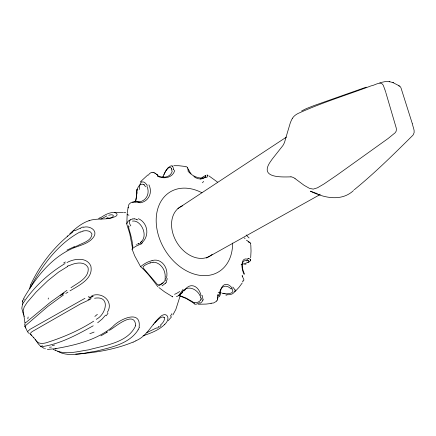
<?xml version="1.0" encoding="UTF-8"?>
<svg xmlns="http://www.w3.org/2000/svg" width="436" height="436" viewBox="0 0 436 436"><rect width="100%" height="100%" fill="white"/><g stroke="black" fill="none" stroke-linecap="round" stroke-linejoin="round"><path stroke-width="0.65" d="M22.547 301.772L22.934 302.971M136.691 191.998L136.724 189.268M217.646 295.041L217.591 298.954M157.854 286.73C152.584 279.738 147.248 272.456 140.599 266.696L134.757 255.959L132.113 249.196A14.699 1.537 -24 0 1 136.572 245.931M136.686 192.369L136.315 197.622M132.457 247.844L129.748 233.614L126.805 224.284L127.192 213.504L128.119 207.182M217.902 297.009L217.793 298.366M25.07 322.346L24.896 324.58M136.98 192.456C136.37 188.75 139.743 182.27 143.945 184.597M136.942 193.132L135.601 201.688M203.002 299.374L202.19 295.385M126.789 223.777C127.263 220.954 130.375 219.488 132.893 218.877M22.558 301.548L22.607 301.167M250.684 257.758L251.038 251.005L250.809 244.945M165.293 278.293L165.021 279.819M24.885 324.689L24.934 326.155L47.84 306.426L63.591 294.85M135.634 325.218C134.631 310.852 116.946 325.436 111.758 328.858M167.353 278.571L166.089 282.272M136.272 197.906L135.836 200.266M132.669 247.348C132.631 240.312 130.179 233.331 128.337 226.551M249.31 242.634L249.594 242.612M29.741 288.392L29.855 287.847M22.667 300.851L22.77 300.426M250.504 259.927L250.226 260.488M135.798 200.44L135.482 201.743M29.975 287.308L30.302 286.032M139.111 327.24C141.515 308.584 118.728 319.588 112.597 326.864C96.514 340.135 75.553 345.143 55.476 348.658M235.042 290.965L234.573 291.918M285.76 138.119L290.267 122.979A36.831 28.956 -76.1 0 1 290.986 121.208A24.051 18.721 -76.1 0 1 291.624 119.813A15.81 12.23 -76.1 0 1 292.038 119.023L292.502 118.238M285.678 138.419L284.817 141.444A17.151 12.966 -77.9 0 1 284.604 142.082L284.419 142.572A14.328 10.856 -77.9 0 1 282.844 145.635L272.293 159.004A50.069 39.469 -81.4 0 0 271.023 160.824C258.581 177.714 279.422 177.201 290.937 176.842M132.337 248.771L132.043 249.381M30.384 285.743L30.727 284.648M30.771 284.517C40.243 264.194 54.887 245.74 72.719 232.132M180.161 295.864L175.806 309.533L172.874 314.961M30.117 287.994C41.567 266.14 58.211 243.49 80.377 231.799M22.432 304.546L21.816 308.225L22.901 312.585M23.119 299.39C34.918 278.887 50.462 258.036 72.708 248.313C80.061 245.212 89.32 243.729 93.963 236.53C97.953 230.023 88.928 225.352 83.396 227.363M164.072 174.776L164.203 174.444M164.454 173.795L164.579 173.484M205.781 176.002L205.067 177.092M164.819 172.879L165.004 172.443M164.737 280.664L163.647 282.261L161.255 283.994L159.08 284.882L157.603 284.719L143.449 268.26M163.342 176.542L163.004 177.299M163.783 174.825C164.508 172.602 169.342 164.285 171.55 168.465M163.669 175.081L162.683 177.163M165.184 172.018L165.435 171.479M202.68 300.682L201.617 302.164L199.775 303.472M22.732 303.832C33.376 287.428 48.331 273.59 65.073 263.524M217.281 300.012L216.692 300.938M107.267 312.432C114.178 301.821 102.34 291.417 91.827 295.744M138.114 329.861C129.416 343.775 111.42 347.279 96.629 351.056C85.113 352.751 72.736 356.757 61.253 352.964M165.631 171.086L167.871 167.871L170.667 166.012A8.813 5.428 89.4 0 1 171.212 165.876L172.035 165.914M194.233 302.464C196.576 303.178 199.47 301.914 200.68 299.984M180.935 292.529L183.06 289.313M182.025 292.414L183.185 290.85M242.258 282.931L239.026 287.302L235.233 291.401M243.386 281.122L243.822 280.201A3.15 1.978 40.3 0 0 243.817 279.438L242.209 276.043M45.131 348.424L45.104 348.871M105.594 315.135L102.16 319.048L97.653 322.793M250.504 244.383L250.733 243.931A3.112 1.297 1.9 0 0 250.596 243.343M171.653 316.689L168.236 320.662M153.216 324.793L153.761 324.166M206.8 177.566L207.819 175.419M181.18 293.581L180.738 294.033M179.992 293.81L179.114 294.698M154.644 323.147L155.674 322.008M140.31 181.916L147.793 174.967M141.7 241.293C148.044 234.628 140.855 220.055 132.724 221.041A6.813 3.237 5 0 0 132.495 221.145M164.873 324.226C171.43 318.231 166.416 310.487 159.674 317.283C151.488 324.88 146.823 336.32 135.847 340.761M155.837 321.828L156.17 321.479M156.333 321.305C158.388 319.566 160.955 316.002 163.985 317.217M165.097 283.547L162.083 285.869M183.491 290.512C189.502 284.49 199.203 290.752 200.805 297.853M67.204 236.383L67.711 235.871M164.421 324.7C158.524 330.325 150.665 333.235 143.068 335.78M69.755 233.843C75.363 228.513 81.45 223.265 88.879 220.714M204.827 177.343L203.301 178.4L201.318 178.978M200.451 179.033L203.617 176.422L205.787 175.479M180.646 294.12L180.281 294.442M141.204 241.789L140.915 242.045M160.459 325.071C162.475 323.245 164.939 320.782 164.372 317.828M142.67 242.689L141.34 243.62M180.188 294.518L179.883 294.763M96.274 319.31C106.259 314.487 110.902 295.248 94.558 298.257M353.127 190.908C340.919 201.873 323.616 197.813 310.372 191.164L315.68 193.143L317.484 193.421M179.648 294.932L178.488 295.673M158.393 326.668L158.677 326.466M26.111 322.351L50.314 302.322L66.97 290.316M100.046 218.093C104.062 215.395 108.515 212.517 113.529 212.49C115.349 212.114 118.565 214.185 116.374 215.918C108.346 220.774 98.242 217.684 89.587 220.491M286.43 137.095L177.883 208.588M93.664 321.179C79.739 330.161 64.386 336.826 48.674 341.977C44.488 343.519 38.45 344.903 35.774 340.145M111.48 329.038L110.613 329.611M100.901 219.123L106.798 215.924M110.025 329.987L110.319 329.796M70.986 287.733C77.799 282.926 89.522 277.77 88.121 267.742C84.589 260.652 74.692 262.848 68.959 265.802M107.752 331.867L100.885 335.856M65.792 293.444L67.956 292.104M93.211 325.785C77.325 334.63 60.555 343.83 42.406 346.582M109.153 330.532L109.441 330.352M156.551 327.877L146.861 332.619M132.44 202.495L132.8 202.288M136.081 244.934L136.572 244.645M70.016 290.861C78.905 285.433 93.593 278.751 90.846 266.042C86.862 256.771 74.256 258.532 66.953 262.554M106.455 332.145L106.787 331.954M75.063 230.688L80.208 228.251M206.402 258.036L319.893 194.647M137.574 244.073L138.735 243.441M137.029 245.795L140.397 244.127M66.937 250.144L74.442 246.602M67.891 266.331L58.533 272.14L47.72 280.822L36.112 292.06L27.087 302.524L24.242 306.939L23.173 310.546L24.836 322.122L25.315 322.754M178.237 295.81L177.665 296.088M301.625 110.951L306.29 108.624L314.084 105.561L366.224 87.162M84.944 298.322L30.035 329.333L27.626 331.551L27.937 332.406L29.392 333.638M133.187 202.091L134.092 201.71M73.684 247.408L73.973 247.267M74.556 246.989L74.856 246.852M75.455 246.574L76.006 246.329M133.111 342.086C114.951 349.514 95.244 352.86 75.722 354.032M76.513 246.1L77.019 245.877M77.537 245.653L78.109 245.403M78.426 245.266C83.265 242.738 91.467 240.737 91.925 234.23A8.262 4.682 -38.5 0 0 91.745 233.587C90.165 230.464 85.985 230.361 82.982 231.031M320.008 194.216L318.307 194.859L320.04 194.233M88.268 296.883L89.124 296.573M177.299 296.235L176.406 296.507M90.399 299.287L80.469 303.936L32.019 331.682L30.629 333.066L30.596 334.194L35.572 339.9M134.293 201.645L137.345 201.536M133.067 202.244L134.212 201.993M108.695 215.27C115.284 213.226 114.385 217.951 109.044 218.196M150.077 262.837C148.349 263.753 142.049 265.682 143.084 267.933M379.745 82.758L385.702 81.494L389.855 81.766M206.958 175.059L207.52 175.016A3.123 1.046 -52.7 0 1 207.743 175.495M185.338 166.748L186.603 166.743A3.139 1.728 87.2 0 1 187.257 167.419M150.464 262.745L153.047 262.581M141.945 182.014L143.204 181.948A3.254 2.218 46.7 0 1 144.109 182.226L145.542 183.251L146.943 185.055M108.319 218.349L106.657 218.643M241.108 264.478C242.421 264.309 251.572 262.058 248.1 260.346M152.148 172.443L153.336 172.405M211.231 303.478L206.097 304.077L198.353 304.252M56.108 348.604L47.371 349.454M152.044 260.652C147.859 261.437 143.684 264.085 140.599 266.696M114.63 212.387L122.936 212.43M123.693 212.686L125.748 212.708M173.768 165.707L178.82 165.724L185.033 166.438M398.717 85.843L400.253 86.611A8.011 5.455 -84.2 0 1 401.125 88.301L412.151 123.137M246.716 260.221L247.822 260.292M139.177 201.617L137.738 201.568M200.642 179.033L197.993 178.695L195.66 177.741M139.455 202.413L138.713 202.359M218.196 292.643L220.371 292.883M134.364 218.807L136.719 219.39M210.986 303.238L213.651 302.96L216.234 301.434A9.042 5.695 82.9 0 0 216.708 300.971M135.912 201.988L138.299 202.309M248.498 258.521L247.921 258.455A12.382 9.036 -87.7 0 0 247.539 258.434M222.72 293.286C225.603 294.371 235.135 293.989 232.481 289.564A6.971 6.12 -12.1 0 0 232.334 289.313L231.244 288.387M220.512 292.769L221.368 292.932M222.551 293.188L223.292 293.357M224.987 293.76L224.333 293.608M248.803 258.581L250.22 259.218M392.901 82.573L399.501 85.968M389.179 81.592L393.506 82.731M178.907 295.297L185.85 297.962L192.968 301.957M178.569 295.434L186.276 298.556L194.609 303.636M53.154 349.432L55.846 350.49M56.086 350.588C66.441 355.089 78.066 351.296 88.644 349.836C104.651 345.345 127.503 342.93 135.46 326.095A20.972 13.914 14.6 0 0 135.596 325.212M60.757 352.757L59.269 352.059M155.009 173.157L155.309 173.31M59.094 351.972L58.359 351.585M55.274 349.901L55.563 350.059M58.168 351.487L57.694 351.231M137.901 219.973L137.356 219.679A10.682 10.213 -39 0 0 136.708 219.412M154.486 172.82L157.718 175.218M195.426 177.61L193.813 176.531M44.265 348.473L40.875 346.358M40.308 345.939L38.221 343.83M155.439 173.386L155.974 173.746M208.849 175.844L217.488 182.063M157.718 175.005L156.72 174.296M295.019 178.553L304.034 185.267L309.538 188.39L313.261 189.12L317.446 187.807L323.97 183.981L336.865 175.196L388.089 138.517L395.141 132.778L396.155 131.225L396.389 129.448A10.933 9.091 -71.5 0 0 396.188 127.846L385.865 92.661M248.373 241.778L249.179 242.263M248.34 241.571L247.027 240.574M30.188 334.227L31.125 334.957M248.743 241.876L249.125 242.203M158.911 287.569L164.568 291.837L172.803 296.938L172.236 296.267M232.819 287.052L234.993 289.913M31.316 335.115L31.708 335.448M246.858 240.438L246.585 240.198M144.212 184.864L145.564 186.826M172.705 166.323L173.681 169.288M33.49 337.164L33.883 337.6M245.059 238.683L244.411 237.903M191.072 173.806L190.369 172.858M35.267 339.339L35.55 339.737M187.295 167.326L188.924 170.487M35.692 339.938L35.965 340.342M38.096 343.65L36.504 341.17M190.14 172.52L189.916 172.171M189.84 172.051L189.475 171.441M189.284 171.103L189.022 170.629M27.343 331.349L24.857 326.128L25.653 327.959M188.548 169.713L188.815 170.225M242.52 276.626L242.198 275.972M22.994 312.846L23.342 313.806M23.609 314.547L23.762 314.994M384.933 89.783L383.402 85.614A13.598 10.965 -69.4 0 0 383.102 84.993C380.65 80.567 374.584 85.576 371.091 85.876C346.713 95.053 321.637 102.678 297.93 113.54A32.662 25.511 -77.1 0 0 296.818 114.178A19.222 14.895 -76.4 0 0 294.769 115.627L294.709 115.687A10.764 8.295 -76 0 0 292.491 118.227M385.037 90.083L385.282 90.835M385.419 91.26L385.686 92.1M24.073 315.937L24.214 316.411M412.298 123.644L412.211 123.339M412.391 123.944C412.974 127.356 415.503 131.367 413.339 134.61A12.846 8.965 -86.1 0 1 412.707 135.449C394.046 153.941 375.26 172.558 354.92 189.208A27.354 17.718 -89.6 0 1 354.196 189.649M128.233 226.028L128.2 225.657M173.697 169.86L173.697 169.708A12.29 10.333 15 0 0 173.719 169.288M250.335 242.907A4.84 1.548 16 0 1 250.618 243.168M249.893 242.716A6.992 0.954 27.5 0 1 250.117 242.868M249.081 237.931A12.802 4.883 48.4 0 1 246.166 234.944M232.606 243.054A46.723 34.542 58.7 0 1 192.069 273.361A46.723 34.542 58.7 0 1 156.502 215.03A46.723 34.542 58.7 0 1 201.95 192.767M132.947 218.948A3.374 1.63 3.4 0 1 134.359 218.877M138.397 218.659A14.116 13.391 85 0 1 142.376 242.34M141.455 243.659A7.592 3.275 -15.7 0 1 141.155 243.833M141.231 243.926A5.499 1.564 -20.7 0 1 140.714 244.209M137.727 190.183A13.603 5.412 74.9 0 1 137.738 189.12M139.547 189.469A13.87 7.423 65.3 0 1 141.776 181.708M146.992 185.022A12.862 12.132 33.1 0 1 147.264 185.485M148.921 184.81A13.979 12.709 39.6 0 1 140.038 202.849M140 202.56A13.091 8.066 30.3 0 1 139.515 202.549M138.811 202.489A10.867 4.415 18.8 0 1 138.392 202.446M134.386 202.162A3.379 1.21 4.7 0 1 135.874 202.19M128.516 207.46A13.925 6.671 7.1 0 1 132.549 201.933M128.467 207.918A13.456 5.995 -16.6 0 1 128.157 207.465M152.033 260.597A14.35 11.979 -87.1 0 1 163.631 264.309A14.35 11.979 -87.1 0 1 166.47 278.272M166.236 282.326A3.406 1.477 -54.8 0 1 165.124 283.711M163.091 282.866A15.2 4.137 -49.7 0 1 158.502 285.733M242.977 280.784A13.451 10.491 60.2 0 1 242.411 281.694M242.34 275.939A12.23 4.643 65 0 1 242.116 275.487M244.547 274.179A13.249 6.18 65.3 0 1 247.719 259.387M248.509 258.494A10.251 7.249 -62.7 0 1 248.814 258.553M250.346 259.186A3.172 1.488 -6.7 0 1 250.449 259.927M250.504 260.532A13.2 6.044 2.8 0 1 247.997 262.625M242.116 264.265A13.2 6.044 2.8 0 1 241.947 264.281M246.051 264.063A12.808 1.706 -6.3 0 1 244.569 264.358M217.624 298.971A3.286 1.995 85.8 0 1 217.297 300.039M217.82 295.139A12.48 5.581 81.6 0 1 217.826 294.665M220.284 295.237A13.669 7.537 78.1 0 1 224.088 284.893A13.669 7.537 78.1 0 1 232.257 288.349M235.108 289.924A3.21 2.24 33.3 0 1 235.08 290.986M234.492 291.853A13.63 8.982 42.9 0 1 226.791 294.605M226.965 295.177A13.521 5.51 24.1 0 1 225.712 294.976M202.418 182.749A13.353 1.341 -48.4 0 1 203.661 181.43M206.375 177.109A13.118 8.878 29.3 0 1 187.812 170.792M172.035 165.925A3.194 1.962 -86.5 0 1 172.694 166.339M174.771 170.193A13.5 10.993 28.2 0 1 157.287 176.122M153.374 172.531A3.232 1.897 43.7 0 1 154.464 172.972M148.387 175.19A13.685 9.003 49.6 0 1 152.05 172.269M179.665 291.504A14.268 4.491 -41.5 0 1 174.547 294.311M181.054 292.561A3.379 1.161 -57 0 1 180.003 293.995M184.346 290.839A14.126 9.646 88.8 0 1 193.677 285.978A14.126 9.646 88.8 0 1 201.116 295.848M203.1 299.401A3.308 2.289 84.9 0 1 202.74 300.742M199.53 302.491A15.004 8.769 -84.6 0 1 194.549 304.192M88.072 299.554A34.815 13.178 -7.5 0 1 91.151 298.398M89.99 297.423A26.934 15.691 4.1 0 1 92.596 296.703M108.019 313.157A26.236 20.563 72.6 0 1 106.128 315.806M94.089 332.068A86.279 30.019 -59.4 0 1 89.821 333.605M42.406 345.661A43.546 13.38 -85.9 0 1 40.281 346.538M60.522 295.548A145.51 24.323 -18.4 0 1 62.61 294.147M62.234 294.207A99.484 10.251 -23.7 0 1 64.076 293.008M63.618 262.995A81.832 34.831 6.7 0 1 65.433 261.965M22.361 304.513A90.138 33.736 29.9 0 1 22.688 303.805M98.65 218.665A176.302 104.22 69 0 1 99.899 217.787M88.999 220.834A52.516 28.1 30.5 0 1 89.707 220.616M22.612 301.739A33.169 8.491 -31 0 1 22.628 301.51M22.705 301.118A44.041 11.799 -27.2 0 1 22.776 300.802M23.74 300.093A64.599 18.089 -23.8 0 1 24.253 299.02M80.229 228.295A52.107 33.087 67.2 0 1 83.211 226.9M72.36 231.816A120.352 68.457 35.6 0 1 74.627 230.279M51.415 347.034A29.435 3.831 -15.7 0 1 49.459 347.23M54.614 345.056A56.484 8.507 -24.9 0 1 52.14 345.601M139.351 327.338A28.111 20.067 24.1 0 1 138.049 329.823M135.885 340.881A171.152 98.939 78.1 0 1 133.133 342.156M164.819 324.188A53.612 30.34 28.2 0 1 164.356 324.657M171.893 313.691A50.56 28.58 65.7 0 1 170.204 316.334M127.181 214.708A26.487 10.099 35.7 0 1 128.974 215.171M171.419 168.525A6.932 5.39 -46 0 1 171.479 168.945M171.588 168.966A8.927 7.396 -24.5 0 1 171.615 169.386M171.958 169.533A11.173 9.39 2.4 0 1 171.746 170.841M172.258 171.065A12.159 9.548 36.5 0 1 157.483 175.561M205.607 175.773A2.736 0.828 -44 0 1 205.405 176.188M205.034 177.071A10.922 7.156 23 0 1 204.784 177.316M188.129 169.484A5.281 1.401 68.5 0 1 188.265 169.746M187.611 168.825A2.136 0.823 72.3 0 1 187.927 169.424M248.836 241.817A6.84 0.643 32.4 0 1 248.989 241.931M150.033 263.11A7.374 4.371 -36.5 0 1 150.404 263.006M153.009 262.167A12.938 10.726 72.6 0 1 165.206 276.729M165.162 276.996A12.388 11.02 45.5 0 1 165.14 278.261M165.484 279.825A6.099 5.079 -41.8 0 1 165.222 280.757M181.561 293.177A1.728 0.507 -53.6 0 1 181.185 293.646M182.679 291.869A2.954 0.638 -53.3 0 1 181.932 293.134M183.24 290.959A11.761 7.695 -85.3 0 1 183.54 290.621M200.925 297.826A5.597 5.161 72.4 0 1 201.007 298.295M201.132 298.246A2.256 1.946 74.4 0 1 201.072 299.701M200.871 299.597A2.256 1.488 82.3 0 1 200.691 300.001M194.347 303.025A11.118 6.404 69.3 0 1 193.034 302.731M218.376 294.447A7.085 0.796 -88.1 0 1 218.398 295.57M218.441 297.063A9.101 1.085 89.3 0 1 218.441 296.72M219.602 296.611A11.347 4.006 85.2 0 1 219.619 295.499M219.352 294.801A12.306 7.712 75.4 0 1 231.015 288.981M218.463 295.853A17.925 2.36 8.6 0 1 219.466 296.017M243.953 274.2A11.908 5.706 66.2 0 1 246.847 260.859M247.888 260.167A7.87 5.145 -51.1 0 1 248.16 260.243M136.959 192.565A18.067 1.057 -85.4 0 1 136.92 193.23M143.896 184.662A4.556 3.848 64.7 0 1 144.158 184.924M146.965 186.314A12.562 11.336 38.7 0 1 139.275 201.961M138.245 201.961A8.349 2.382 12.7 0 1 137.803 201.939M129.083 226.96A13.62 4.987 43.7 0 1 128.92 226.469M130.827 225.892A13.02 6.022 27.8 0 1 130.391 219.88M141.798 241.359A11.892 9.434 23.3 0 1 141.319 241.876M140.997 242.089A10.121 7.003 -0.2 0 1 140.768 242.274M140.724 242.53A7.548 4.098 -13.2 0 1 140.387 242.781M140.872 242.661A3.564 1.286 -21.5 0 1 139.694 243.522M138.152 244.046A9.14 0.556 -26.9 0 1 138.97 243.599M132.648 247.283A15.009 1.722 -24.3 0 1 133.045 246.144M97.364 314.34A83.619 27.67 -60.9 0 1 94.852 316.438M88.966 297.875A24.105 16.988 19.4 0 1 93.228 296.284M27.811 318.787A41.284 4.774 -68 0 1 28.155 316.994M48.178 299.08A117.18 11.985 -25.3 0 1 48.5 298.022M67.487 266.134A83.941 38.003 12.6 0 1 68.545 265.589M106.346 218.403A52.892 22.209 -66.3 0 1 108.221 217.433M80.551 232.241A52.642 32.106 74.6 0 1 82.993 231.064M158.742 327.016A105.098 59.939 41.9 0 1 156.955 328.303M161.058 325.518A76.513 42.319 33.8 0 1 159.423 327.06M163.925 317.266A13.124 4.436 -35.9 0 1 164.432 317.784M212.152 254.401A28.694 21.206 58.7 0 1 176.836 242.438A28.694 21.206 58.7 0 1 182.76 205.716M353.607 190.167A13.222 8.616 89.6 0 1 353.438 190.243M290.948 176.787A15.876 12.377 -81.8 0 1 295.041 178.515"/></g></svg>
